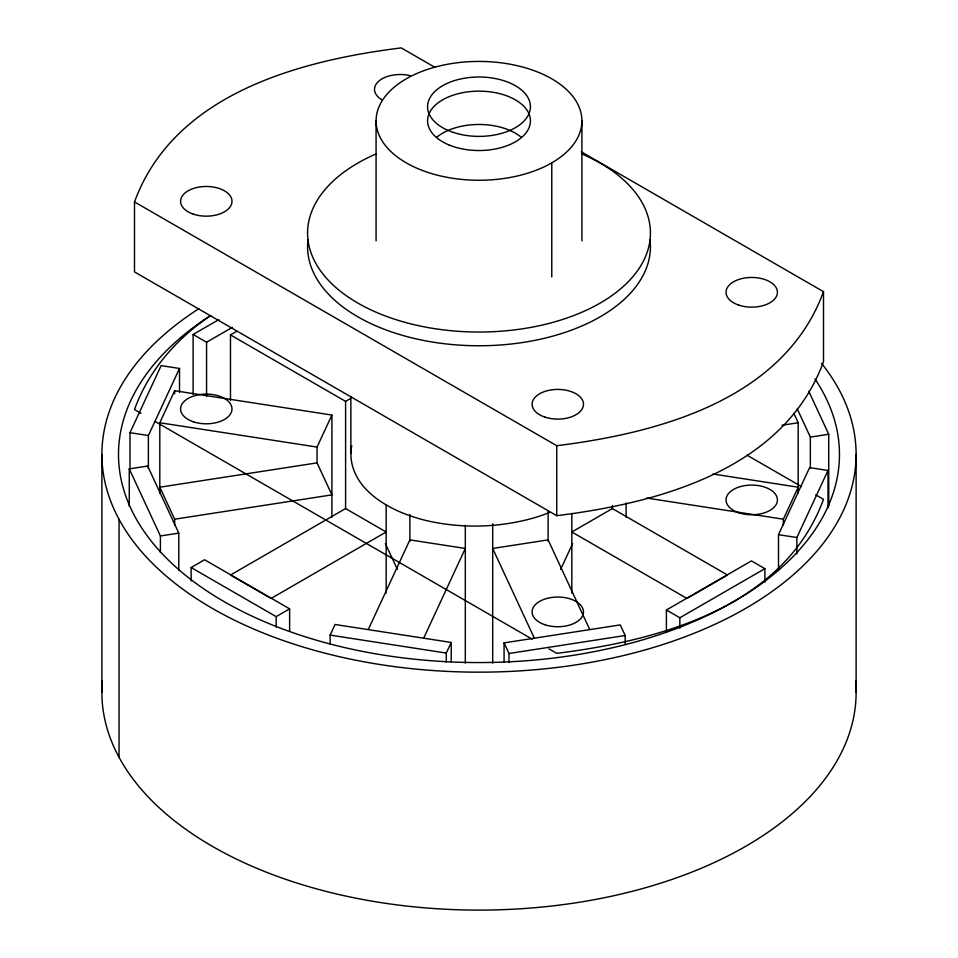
<?xml version="1.0" encoding="UTF-8"?>
<svg xmlns="http://www.w3.org/2000/svg" width="958" height="958" viewBox="0 0 958 958"><rect width="100%" height="100%" fill="white"/><g stroke="black" fill="none" stroke-linecap="round" stroke-linejoin="round"><path stroke-width="1.44" d="M549.832 512.386A134.252 77.514 0 0 1 527.918 519.523C494.699 527.846 459.505 528.313 426.142 520.517A122.277 70.593 0 0 1 360.543 482.652C352.879 472.114 349.083 458.631 351.778 445.733M581.302 151.843L823.509 291.687L823.509 361.669C783.955 469.468 659.176 502.938 556.742 515.691L134.491 271.904L134.491 201.922C173.997 94.064 298.824 60.629 401.258 47.9L434.944 67.347M823.509 291.687C783.955 399.486 659.176 432.956 556.742 445.709L134.491 201.922M130.001 468.606L130.001 432.693L161.124 365.621L179.505 368.459L179.505 392.409M148.382 468.45L148.382 435.531L179.505 368.459M159.806 493.154L159.806 422.741L174.655 390.732L331.911 415.065L331.911 517.212M317.05 463.444L317.05 447.063L331.911 415.065M330.127 644.075L330.127 635.094L335.049 624.484L451.218 642.459L451.218 661.906M368.375 629.322L409.88 539.893L465.313 548.467L423.807 637.896M446.284 662.05L446.284 653.069L451.218 642.459M560.693 569.291L572.644 543.545M783.345 525.152L783.345 519.2L798.194 487.203L712.956 474.018M778.495 570.597L778.495 534.684L809.618 467.612L827.999 470.462L827.999 507.872M796.876 553.987L796.876 537.522L827.999 470.462M210.76 315.601C176.643 338.186 148.442 370.806 134.491 409.557L140.958 413.293M193.109 394.325L193.109 334.474L218.879 319.589M193.109 334.474L206.569 342.234L232.339 327.361M230.483 400.432L230.483 334.917L236.818 331.252M230.483 334.917L345.599 401.378L350.664 398.444M191.133 581.003L191.133 567.531L204.593 559.759L289.627 608.857L289.627 631.31M230.483 575.028L345.599 508.566L386.17 531.989L271.054 598.451L231.752 575.758M191.133 567.531L276.167 616.629L289.627 608.857M666.397 632.448L666.397 610.006L751.431 560.909L764.891 568.669L764.891 582.141M726.248 575.758L686.946 598.451L571.83 531.989L612.401 508.566L727.517 575.028M666.397 610.006L679.845 617.766L764.891 568.669M129.27 506.303L129.27 468.893L147.652 466.055L178.787 533.115L178.787 570.525M174.655 519.2L331.911 494.879L317.05 462.87L159.806 487.203L174.655 519.2L174.655 525.152M782.027 425.244L798.194 422.741L798.194 493.154M129.27 468.893L160.405 535.965L178.787 533.115M797.272 408.922L810.348 437.087L828.73 434.249L828.73 506.075M504.076 662.325L504.076 642.878L620.245 624.903L625.167 635.513L625.167 644.495M504.076 642.878L509.009 653.488L625.167 635.513M159.806 422.741L317.05 447.063M646.662 498.052L783.345 519.2M130.001 432.693L148.382 435.531M778.495 534.684L796.876 537.522M330.127 635.094L446.284 653.069M747.096 455.206L801.499 486.604M815.737 494.831L823.509 499.322C783.955 607.133 659.176 640.591 556.742 653.344L548.97 648.853M155.208 421.52L532.133 639.13M808.803 391.319L828.73 434.249M793.871 413.401L798.194 422.741M589.625 629.322L548.12 539.893L492.687 548.467L534.193 637.896M385.356 543.545L397.307 569.291M856.117 454.439L856.117 692.371M810.348 437.087L810.348 468.522M679.845 617.766L679.845 628.244M626.089 502.926L626.089 517.212M612.401 505.62L612.401 508.59M581.925 120.84A102.925 59.42 0 0 1 427.543 172.296A102.925 59.42 0 0 1 427.543 69.383A102.925 59.42 0 0 1 581.925 120.84L581.925 240.877M571.83 513.464L571.83 593.05M556.742 445.709L556.742 515.691M551.772 162.86L551.772 276.958M548.12 511.512L548.12 541.294M509.009 653.488L509.009 662.457M492.687 523.786L492.687 663.128M465.313 525.271L465.313 663.128M409.88 514.494L409.88 541.294M386.17 504.531L386.17 593.05M376.075 120.84L376.075 240.877M350.868 396.851L350.868 453.374M345.599 401.378L345.599 508.59M276.167 616.629L276.167 627.107M206.569 342.234L206.569 396.109M174.655 390.732L174.655 393.714M160.405 535.965L160.405 552.419M119.055 519.392L119.055 757.323M101.883 454.439L101.883 692.371M814.959 378.997A360.483 208.126 0 0 1 660.397 634.28A360.483 208.126 0 0 1 199.551 585.925A360.483 208.126 0 0 1 210.449 315.577M855.614 681.114A377.117 217.729 0 0 1 479 910.1A377.117 217.729 0 0 1 102.386 681.114M821.545 363.369A377.117 217.729 0 0 1 681.497 638.112A377.117 217.729 0 0 1 191.097 595.062A377.117 217.729 0 0 1 198.821 308.716M436.632 137.341A51.421 29.686 0 0 1 521.368 137.341M649.979 239.739A171.41 98.961 0 0 1 479 345.766A171.41 98.961 0 0 1 308.021 239.739M581.722 153.843A171.41 98.961 0 0 1 605.839 299.638A171.41 98.961 0 0 1 352.161 299.638A171.41 98.961 0 0 1 376.278 153.843M382.038 99.848A25.71 14.849 0 0 1 378.949 80.999A25.71 14.849 0 0 1 410.431 75.73M448.823 144.874A51.421 29.686 0 0 0 530.145 123.905A51.421 29.686 0 0 0 458.02 93.728A51.421 29.686 0 0 0 448.823 144.874M453.29 132.408A51.421 29.686 0 0 0 530.421 106.697A51.421 29.686 0 0 0 453.29 80.987A51.421 29.686 0 0 0 453.29 132.408M193.42 214.173A25.71 14.849 0 0 0 231.992 201.312A25.71 14.849 0 0 0 193.42 188.463A25.71 14.849 0 0 0 193.42 214.173M738.869 305.147A25.71 14.849 0 0 0 777.429 292.286A25.71 14.849 0 0 0 738.869 279.437A25.71 14.849 0 0 0 738.869 305.147M544.934 417.113A25.71 14.849 0 0 0 583.494 404.252A25.71 14.849 0 0 0 544.934 391.403A25.71 14.849 0 0 0 544.934 417.113M193.42 421.807A25.71 14.849 0 0 0 231.992 408.958A25.71 14.849 0 0 0 193.42 396.097A25.71 14.849 0 0 0 193.42 421.807M544.934 624.748A25.71 14.849 0 0 0 583.494 611.899A25.71 14.849 0 0 0 544.934 599.037A25.71 14.849 0 0 0 544.934 624.748M738.869 512.781A25.71 14.849 0 0 0 777.429 499.932A25.71 14.849 0 0 0 738.869 487.071A25.71 14.849 0 0 0 738.869 512.781"/></g></svg>
